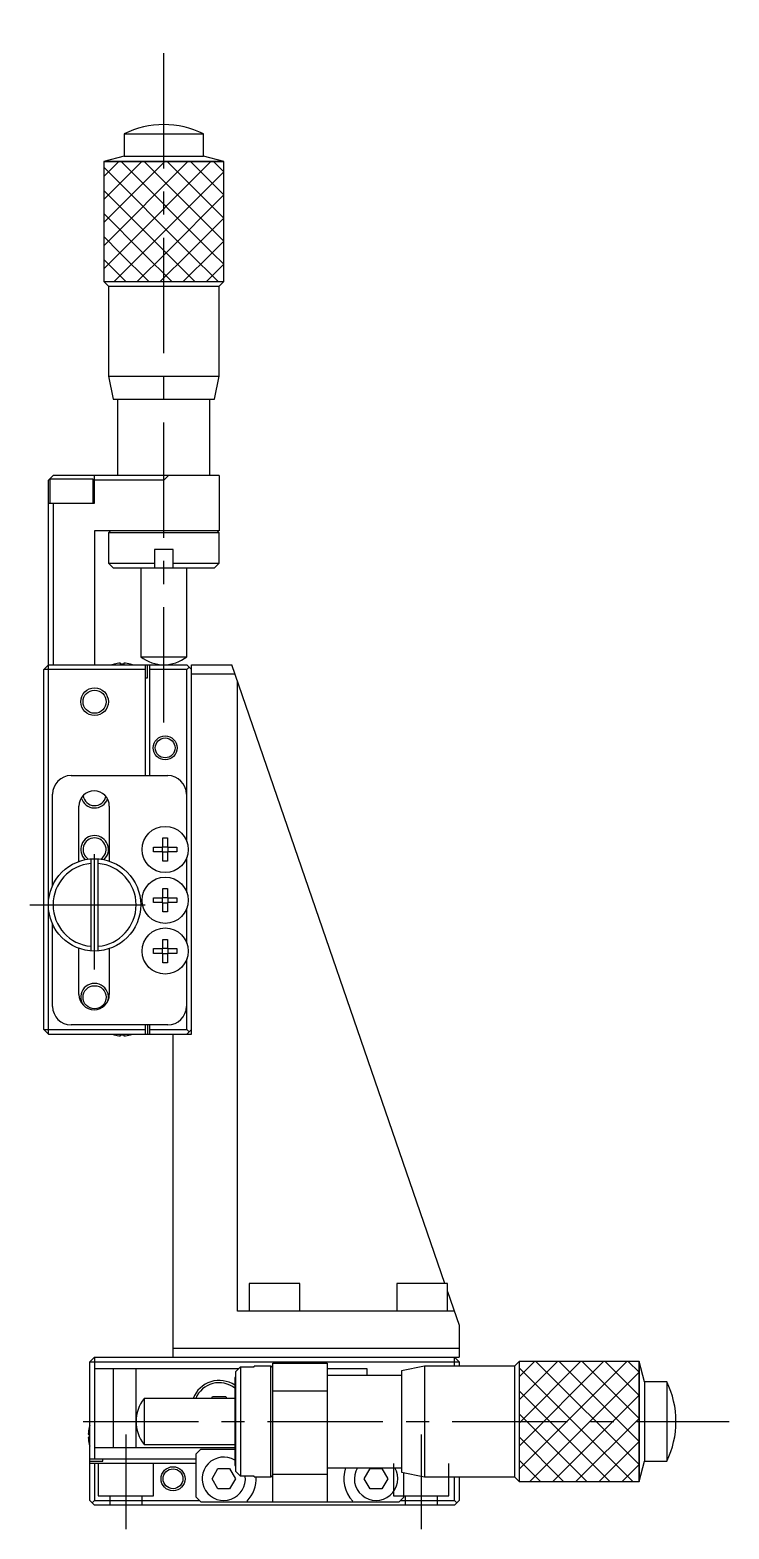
# Model space of a CAD drawing. Extents: x -226 to 399, y 6 to 432.
# Drawn here: x 64.8 to 140.5, y 17.2 to 179.6 of the extents above; entities that cross this region are included whole.
import ezdxf

# ---------------------------------------------------------------- set-up
doc = ezdxf.new("R2010")
doc.units = 0
doc.header["$LTSCALE"] = 10
doc.linetypes.add('CENTER', pattern=[2, 1.25, -0.25, 0.25, -0.25])
doc.linetypes.add('DASHED', pattern=[3.5, 2, -1.5])
doc.layers.get('0').update_dxf_attribs({"linetype": 'CONTINUOUS'})
doc.layers.add('CENTER', color=1, linetype='CENTER')

msp = doc.modelspace()

# ---------------------------------------------------------------- linework, layer by layer
at = {"color": 7, "linetype": 'CONTINUOUS'}
for p, q in [((74.951135, 168.308736), (83.551135, 168.308736)), ((74.951135, 168.308736), (74.951135, 165.898225)), ((83.551135, 165.898225), (83.551135, 168.308736)), ((74.951135, 165.898225), (72.751136, 165.308737)), ((74.951135, 165.898225), (83.551135, 165.898225)), ((85.751134, 165.308737), (83.551135, 165.898225)), ((72.751136, 165.308737), (85.751134, 165.308737)), ((72.751136, 165.308737), (72.751136, 152.308736)), ((72.751136, 165.308737), (72.751136, 152.308736)), ((85.751134, 165.308737), (72.751136, 165.308737)), ((85.751134, 152.308736), (85.751134, 165.308737)), ((85.751134, 152.308736), (85.751134, 165.308737)), ((72.751136, 152.308736), (85.751134, 152.308736)), ((72.751136, 152.308736), (73.251139, 151.808734)), ((72.751136, 152.308736), (85.751134, 152.308736)), ((73.251139, 151.808734), (85.251131, 151.808734)), ((73.251139, 151.808734), (73.251139, 142.058729)), ((85.251131, 151.808734), (85.751134, 152.308736)), ((85.251131, 142.058729), (85.251131, 151.808734)), ((73.251139, 142.058729), (85.251131, 142.058729)), ((73.251139, 142.058729), (73.751138, 139.55873)), ((84.751132, 139.55873), (85.251131, 142.058729)), ((73.751138, 139.55873), (84.751132, 139.55873)), ((74.251135, 139.55873), (74.251135, 131.30873)), ((84.251135, 131.30873), (84.251135, 139.55873)), ((67.251135, 131.30873), (66.751135, 130.80873)), ((66.751135, 70.80873), (66.751135, 130.80873)), ((66.901135, 130.90873), (66.901135, 128.30873)), ((71.601135, 130.90873), (66.901135, 130.90873)), ((85.251135, 131.30873), (67.251135, 131.30873)), ((71.601135, 128.30873), (71.601135, 130.90873)), ((71.751135, 128.30873), (71.751135, 131.30873)), ((79.251135, 130.80873), (71.751135, 130.80873)), ((79.251133, 125.30873), (79.251135, 130.80873)), ((79.751135, 131.30873), (79.251135, 130.80873)), ((85.251135, 131.30873), (85.251135, 125.30873)), ((66.751135, 128.30873), (71.751135, 128.30873)), ((67.251135, 128.30873), (67.251135, 110.80873)), ((71.751135, 125.30873), (71.751135, 110.80873)), ((85.251135, 125.30873), (71.751135, 125.30873)), ((73.451135, 125.30873), (73.251135, 125.10873)), ((85.251135, 125.10873), (73.251135, 125.10873)), ((73.251135, 125.10873), (73.251135, 121.80873)), ((85.251135, 125.10873), (85.051135, 125.30873)), ((85.251135, 121.80873), (85.251135, 125.10873)), ((73.251135, 121.80873), (78.251135, 121.80873)), ((73.251135, 121.80873), (73.751135, 121.30873)), ((80.251135, 123.30873), (78.251135, 123.30873)), ((78.251135, 123.30873), (78.251135, 121.30873)), ((80.251135, 121.30873), (80.251135, 123.30873)), ((80.251135, 121.80873), (85.251135, 121.80873)), ((84.751135, 121.30873), (85.251135, 121.80873)), ((73.751135, 121.30873), (84.751135, 121.30873)), ((76.751139, 121.30873), (76.751139, 111.686239)), ((81.751131, 111.686239), (81.751131, 121.30873)), ((66.251135, 110.30873), (66.751135, 110.80873)), ((66.751135, 110.80873), (81.751135, 110.80873)), ((73.864773, 110.878252), (73.862519, 110.882875)), ((74.571135, 110.878252), (74.571135, 110.998589)), ((74.931135, 110.878252), (74.571135, 110.878252)), ((74.931135, 110.998589), (74.931135, 110.878252)), ((75.639751, 110.882875), (75.637496, 110.878252)), ((76.751139, 111.686239), (81.751131, 111.686239)), ((77.251135, 110.80873), (77.251135, 98.80873)), ((77.501135, 109.40873), (77.501135, 110.80873)), ((77.751135, 98.80873), (77.751135, 110.80873)), ((81.751135, 110.80873), (82.251135, 110.30873)), ((82.001135, 110.55873), (81.751135, 110.30873)), ((82.251135, 110.80873), (86.63171, 110.80873)), ((82.251135, 70.80873), (82.251135, 110.80873)), ((109.70166, 43.80873), (86.631711, 110.80873)), ((66.251135, 71.30873), (66.251135, 110.30873)), ((77.251135, 110.30873), (66.251135, 110.30873)), ((77.251135, 109.40873), (77.501135, 109.40873)), ((81.751135, 110.30873), (77.751135, 110.30873)), ((81.751135, 91.661667), (81.751135, 110.30873)), ((86.976038, 109.80873), (82.251135, 109.80873)), ((87.251135, 40.80873), (87.251135, 109.009792)), ((69.201135, 98.80873), (79.701135, 98.80873)), ((67.201135, 86.881772), (67.201135, 96.80873)), ((81.701135, 96.80873), (81.701135, 91.788526)), ((70.051135, 89.510858), (70.051135, 95.50873)), ((73.351135, 95.50873), (73.351135, 89.545818)), ((78.142545, 91.06873), (79.141135, 91.06873)), ((78.142545, 90.54873), (78.142545, 91.06873)), ((79.09976, 90.54873), (79.09976, 91.06873)), ((79.141135, 92.06732), (79.661135, 92.06732)), ((79.141135, 91.06873), (79.141135, 92.06732)), ((79.141135, 91.110105), (79.661135, 91.110105)), ((79.661135, 92.06732), (79.661135, 91.06873)), ((79.661135, 91.06873), (80.659724, 91.06873)), ((79.70251, 91.06873), (79.70251, 90.54873)), ((80.659724, 91.06873), (80.659724, 90.54873)), ((71.351135, 89.792705), (71.351135, 79.824756)), ((72.151135, 79.824756), (72.151135, 89.792705)), ((79.141135, 90.54873), (78.142545, 90.54873)), ((79.141135, 89.550141), (79.141135, 90.54873)), ((79.661135, 90.507356), (79.141135, 90.507356)), ((79.661135, 89.550141), (79.141135, 89.550141)), ((79.661135, 90.54873), (79.661135, 89.550141)), ((80.659724, 90.54873), (79.661135, 90.54873)), ((81.701135, 89.828935), (81.701135, 86.288526)), ((81.751135, 86.161667), (81.751135, 89.955794)), ((79.141135, 86.56732), (79.661135, 86.56732)), ((79.141135, 85.56873), (79.141135, 86.56732)), ((79.661135, 86.56732), (79.661135, 85.56873)), ((78.142545, 85.56873), (79.141135, 85.56873)), ((78.142545, 85.04873), (78.142545, 85.56873)), ((79.141135, 85.04873), (78.142545, 85.04873)), ((79.09976, 85.04873), (79.09976, 85.56873)), ((79.141135, 85.610105), (79.661135, 85.610105)), ((79.141135, 84.050141), (79.141135, 85.04873)), ((79.661135, 85.007356), (79.141135, 85.007356)), ((79.661135, 85.56873), (80.659724, 85.56873)), ((79.661135, 85.04873), (79.661135, 84.050141)), ((80.659724, 85.04873), (79.661135, 85.04873)), ((79.70251, 85.56873), (79.70251, 85.04873)), ((80.659724, 85.56873), (80.659724, 85.04873)), ((81.751135, 80.661667), (81.751135, 84.455794)), ((79.661135, 84.050141), (79.141135, 84.050141)), ((81.701135, 84.328935), (81.701135, 80.788526)), ((67.201135, 73.80873), (67.201135, 82.735689)), ((70.051135, 75.10873), (70.051135, 80.106603)), ((73.351135, 80.071643), (73.351135, 75.10873)), ((78.142545, 80.06873), (79.141135, 80.06873)), ((78.142545, 79.54873), (78.142545, 80.06873)), ((79.141135, 79.54873), (78.142545, 79.54873)), ((79.09976, 79.54873), (79.09976, 80.06873)), ((79.141135, 81.06732), (79.661135, 81.06732)), ((79.141135, 80.06873), (79.141135, 81.06732)), ((79.141135, 80.110105), (79.661135, 80.110105)), ((79.141135, 78.550141), (79.141135, 79.54873)), ((79.661135, 81.06732), (79.661135, 80.06873)), ((79.661135, 80.06873), (80.659724, 80.06873)), ((79.661135, 79.54873), (79.661135, 78.550141)), ((80.659724, 79.54873), (79.661135, 79.54873)), ((79.70251, 80.06873), (79.70251, 79.54873)), ((80.659724, 80.06873), (80.659724, 79.54873)), ((79.661135, 79.507356), (79.141135, 79.507356)), ((79.661135, 78.550141), (79.141135, 78.550141)), ((81.701135, 78.828935), (81.701135, 73.80873)), ((81.751135, 71.30873), (81.751135, 78.955794)), ((79.701135, 71.80873), (69.201135, 71.80873)), ((77.251135, 71.80873), (77.251135, 70.80873)), ((77.501135, 71.80873), (77.501135, 70.80873)), ((77.751135, 70.80873), (77.751135, 71.80873)), ((66.751135, 70.80873), (66.251135, 71.30873)), ((66.251135, 71.30873), (77.251135, 71.30873)), ((66.751135, 70.80873), (82.251135, 70.80873)), ((73.862519, 70.734586), (73.864773, 70.739209)), ((74.571135, 70.739209), (74.931135, 70.739209)), ((74.571135, 70.618872), (74.571135, 70.739209)), ((74.931135, 70.739209), (74.931135, 70.618872)), ((75.637496, 70.739209), (75.639751, 70.734586)), ((77.751135, 71.30873), (81.751135, 71.30873)), ((80.251135, 35.80873), (80.251135, 70.80873)), ((81.751135, 71.30873), (82.001135, 71.05873)), ((81.751135, 70.80873), (82.251135, 71.30873)), ((88.501135, 43.80873), (88.501135, 40.80873)), ((94.001135, 43.80873), (88.501135, 43.80873)), ((94.001135, 40.80873), (94.001135, 43.80873)), ((104.501135, 43.80873), (104.501135, 40.80873)), ((110.001135, 43.80873), (104.501135, 43.80873)), ((110.001135, 40.80873), (110.001135, 43.80873)), ((110.001135, 42.938994), (111.251134, 39.30873)), ((110.734643, 40.80873), (87.251135, 40.80873)), ((111.251135, 39.30873), (111.251135, 35.80873)), ((71.751135, 35.80873), (71.251135, 35.30873)), ((71.751135, 35.80873), (111.251135, 35.80873)), ((71.751135, 35.80873), (71.751135, 24.80873)), ((80.251135, 36.80873), (111.251135, 36.80873)), ((111.251135, 35.30873), (110.751135, 35.80873)), ((110.751135, 34.858726), (110.751135, 35.80873)), ((71.251135, 20.30873), (71.251135, 35.30873)), ((71.251135, 35.30873), (111.251135, 35.30873)), ((71.751135, 34.60873), (87.387591, 34.60873)), ((73.751135, 34.60873), (73.751135, 26.00873)), ((76.251135, 26.00873), (76.251135, 34.60873)), ((87.051135, 34.267057), (87.551135, 34.77481)), ((87.051135, 23.450404), (87.051135, 34.267057)), ((87.551135, 34.77481), (87.551135, 22.942651)), ((87.551135, 34.77481), (89.051135, 34.77481)), ((89.051135, 34.77481), (89.051135, 34.85873)), ((90.851135, 34.85873), (89.051135, 34.85873)), ((90.851135, 22.85873), (90.851135, 34.85873)), ((91.051135, 34.65873), (90.851135, 34.85873)), ((91.051135, 35.15873), (96.951135, 35.15873)), ((91.051135, 20.15873), (91.051135, 35.15873)), ((96.951135, 35.15873), (96.951135, 20.15873)), ((96.951135, 34.60873), (101.251135, 34.60873)), ((101.251135, 34.60873), (101.251135, 33.85873)), ((107.501134, 34.858726), (105.001135, 34.358727)), ((105.001135, 34.358727), (105.001135, 23.358733)), ((107.501134, 34.858726), (107.501134, 22.858734)), ((117.251139, 34.858726), (107.501134, 34.858726)), ((111.251135, 35.30873), (111.251135, 34.858726)), ((117.751141, 35.358729), (117.251139, 34.858726)), ((117.251139, 34.858726), (117.251139, 22.858734)), ((117.751141, 35.358729), (117.751141, 22.358731)), ((130.751142, 35.358729), (117.751141, 35.358729)), ((130.751142, 35.358729), (117.751141, 35.358729)), ((117.751141, 35.358729), (117.751141, 22.358731)), ((130.751142, 35.358729), (130.751142, 22.358731)), ((131.34063, 33.15873), (130.751142, 35.358729)), ((130.751142, 22.358731), (130.751142, 35.358729)), ((86.951135, 33.60873), (86.951135, 24.10873)), ((87.051135, 33.60873), (86.951135, 33.60873)), ((105.001135, 33.85873), (96.951135, 33.85873)), ((131.34063, 33.15873), (131.34063, 24.55873)), ((133.751141, 33.15873), (131.34063, 33.15873)), ((133.751141, 33.15873), (133.751141, 24.55873)), ((77.128644, 31.358726), (77.128644, 26.358734)), ((86.951135, 31.358726), (77.128644, 31.358726)), ((84.413975, 31.358726), (84.529447, 31.55873)), ((84.529447, 31.55873), (85.972823, 31.55873)), ((85.972823, 31.55873), (86.088295, 31.358726)), ((96.951135, 32.15873), (91.051135, 32.15873)), ((71.176991, 28.197346), (71.181613, 28.195092)), ((71.061276, 27.48873), (71.181613, 27.48873)), ((71.181613, 27.12873), (71.061276, 27.12873)), ((71.181613, 26.422369), (71.176991, 26.420115)), ((71.181613, 27.48873), (71.181613, 27.12873)), ((86.951135, 26.00873), (71.751135, 26.00873)), ((77.128644, 26.358734), (86.951135, 26.358734)), ((71.251135, 24.80873), (82.751135, 24.80873)), ((71.251135, 24.55873), (72.651135, 24.55873)), ((72.651135, 24.55873), (72.651135, 24.80873)), ((83.251135, 25.85873), (82.751135, 25.35873)), ((82.751135, 20.65873), (82.751135, 25.35873)), ((83.251135, 25.85873), (86.951135, 25.85873)), ((130.751142, 22.358731), (131.34063, 24.55873)), ((131.34063, 24.55873), (133.751141, 24.55873)), ((82.751135, 24.30873), (71.251135, 24.30873)), ((71.751135, 24.30873), (71.751135, 20.30873)), ((84.480964, 22.65873), (85.116049, 23.75873)), ((85.116049, 23.75873), (86.38622, 23.75873)), ((86.38622, 23.75873), (87.021305, 22.65873)), ((86.951135, 24.10873), (87.051135, 24.10873)), ((87.551135, 22.942651), (87.051135, 23.450404)), ((89.051135, 22.942651), (87.551135, 22.942651)), ((89.051135, 22.85873), (89.051135, 22.942651)), ((89.051135, 22.85873), (90.851135, 22.85873)), ((90.851135, 22.85873), (91.051135, 23.05873)), ((91.051135, 23.15873), (96.951135, 23.15873)), ((96.951135, 23.85873), (105.001135, 23.85873)), ((100.980964, 22.65873), (101.616049, 23.75873)), ((101.616049, 23.75873), (102.88622, 23.75873)), ((102.88622, 23.75873), (103.521305, 22.65873)), ((105.001135, 23.358733), (107.501134, 22.858734)), ((105.251135, 20.65873), (105.251135, 23.308734)), ((107.501134, 22.858734), (117.251139, 22.858734)), ((110.751135, 20.30873), (110.751135, 22.858734)), ((111.251135, 22.858734), (111.251135, 20.30873)), ((117.251139, 22.858734), (117.751141, 22.358731)), ((85.116049, 21.55873), (84.480964, 22.65873)), ((86.38622, 21.55873), (85.116049, 21.55873)), ((87.021305, 22.65873), (86.38622, 21.55873)), ((101.616049, 21.55873), (100.980964, 22.65873)), ((102.88622, 21.55873), (101.616049, 21.55873)), ((103.521305, 22.65873), (102.88622, 21.55873)), ((117.751141, 22.358731), (130.751142, 22.358731)), ((117.751141, 22.358731), (130.751142, 22.358731)), ((71.751135, 19.80873), (71.251135, 20.30873)), ((71.751135, 20.30873), (71.501135, 20.05873)), ((71.751135, 20.30873), (83.101135, 20.30873)), ((110.751135, 19.80873), (71.751135, 19.80873)), ((82.751135, 20.65873), (83.251135, 20.15873)), ((83.251135, 20.15873), (104.751135, 20.15873)), ((88.26929, 20.227909), (88.298663, 20.15873)), ((99.703607, 20.15873), (99.732979, 20.227909)), ((104.751135, 20.15873), (105.251135, 20.65873)), ((104.901135, 20.30873), (110.751135, 20.30873)), ((111.001135, 20.05873), (110.751135, 20.30873)), ((110.751135, 19.80873), (111.251135, 20.30873))]:
    msp.add_line(p, q, dxfattribs=at)
at = {"color": 3, "linetype": 'CONTINUOUS'}
for p, q in [((72.751136, 163.69354), (74.366333, 165.308737)), ((72.751136, 161.19354), (76.866333, 165.308737)), ((72.751136, 158.69354), (79.366333, 165.308737)), ((72.751136, 156.19354), (81.866333, 165.308737)), ((72.751136, 164.688992), (81.998862, 155.441266)), ((74.498862, 155.441266), (84.366333, 165.308737)), ((74.63139, 165.308737), (84.498862, 155.441266)), ((76.998862, 155.441266), (85.751134, 164.193538)), ((77.13139, 165.308737), (85.751134, 156.688994)), ((79.63139, 165.308737), (85.751134, 159.188994)), ((82.13139, 165.308737), (85.751134, 161.688994)), ((84.63139, 165.308737), (85.751134, 164.188994)), ((72.751136, 162.188992), (79.498862, 155.441266)), ((79.498862, 155.441266), (85.751134, 161.693538)), ((72.751136, 159.688992), (76.998862, 155.441266)), ((81.998862, 155.441266), (85.751134, 159.193538)), ((72.751136, 157.188992), (74.498862, 155.441266)), ((84.498862, 155.441266), (85.751134, 156.693538)), ((72.751136, 153.69354), (74.498862, 155.441266)), ((72.751136, 154.688992), (75.131391, 152.308736)), ((73.866332, 152.308736), (76.998862, 155.441266)), ((74.498862, 155.441266), (77.631391, 152.308736)), ((76.366332, 152.308736), (79.498862, 155.441266)), ((76.998862, 155.441266), (80.131391, 152.308736)), ((78.866332, 152.308736), (81.998862, 155.441266)), ((79.498862, 155.441266), (82.631391, 152.308736)), ((81.366332, 152.308736), (84.498862, 155.441266)), ((81.998862, 155.441266), (85.131391, 152.308736)), ((84.498862, 155.441266), (85.751134, 154.188994)), ((83.866332, 152.308736), (85.751134, 154.193538)), ((72.993029, 90.666605), (73.001135, 90.80873)), ((117.751141, 33.693545), (119.416325, 35.358729)), ((117.751141, 31.193545), (121.916325, 35.358729)), ((117.751141, 28.693545), (124.416325, 35.358729)), ((117.751141, 26.193545), (126.916325, 35.358729)), ((117.751141, 23.693545), (129.416325, 35.358729)), ((117.751141, 34.688987), (130.081396, 22.358731)), ((118.916327, 22.358731), (130.751142, 34.193546)), ((119.581398, 35.358729), (130.751142, 24.188986)), ((122.081398, 35.358729), (130.751142, 26.688986)), ((124.581398, 35.358729), (130.751142, 29.188986)), ((127.081398, 35.358729), (130.751142, 31.688986)), ((129.581398, 35.358729), (130.751142, 34.188986)), ((117.751141, 32.188987), (127.581396, 22.358731)), ((121.416327, 22.358731), (130.751142, 31.693546)), ((117.751141, 29.688987), (125.081396, 22.358731)), ((123.916327, 22.358731), (130.751142, 29.193546)), ((117.751141, 27.188987), (122.581396, 22.358731)), ((126.416327, 22.358731), (130.751142, 26.693546)), ((117.751141, 24.688987), (120.081396, 22.358731)), ((128.916327, 22.358731), (130.751142, 24.193546))]:
    msp.add_line(p, q, dxfattribs=at)
at = {"color": 3, "linetype": 'DASHED'}
for p, q in [((72.151135, 24.30873), (72.151135, 20.80873)), ((78.151135, 20.80873), (78.151135, 24.30873)), ((104.151135, 24.30873), (104.151135, 20.80873)), ((110.151135, 20.80873), (110.151135, 24.30873)), ((72.151135, 20.80873), (78.151135, 20.80873)), ((73.401135, 20.80873), (73.401135, 19.80873)), ((76.901135, 19.80873), (76.901135, 20.80873)), ((104.151135, 20.80873), (110.151135, 20.80873)), ((105.401135, 20.80873), (105.401135, 19.80873)), ((108.901135, 19.80873), (108.901135, 20.80873))]:
    msp.add_line(p, q, dxfattribs=at)
at = {"color": 3, "linetype": 'CONTINUOUS'}
for centre, radius in [((71.751135, 106.80873), 1.5), ((79.401135, 101.80873), 1.3), ((80.251135, 22.65873), 1.3)]:
    msp.add_circle(centre, radius, dxfattribs=at)
at = {"color": 7, "linetype": 'CONTINUOUS'}
for centre, radius in [((71.751135, 106.80873), 1.25), ((79.401135, 101.80873), 1.075), ((79.401135, 90.80873), 2.5), ((71.751135, 84.80873), 5), ((79.401135, 85.30873), 2.5), ((79.401135, 79.80873), 2.5), ((71.751135, 74.80873), 1.25), ((80.251135, 22.65873), 1.075)]:
    msp.add_circle(centre, radius, dxfattribs=at)
for centre, radius, start, end in [((79.251135, 159.563736), 9.745001, 63.816209, 116.183791), ((74.751135, 107.80873), 3.2, 106.122533, 110.364135), ((74.751135, 107.80873), 3.194933, 93.229709, 106.106712), ((74.751135, 107.80873), 3.194933, 73.893288, 86.770291), ((74.751135, 107.80873), 3.2, 69.635865, 73.877467), ((79.251135, 114.808735), 3.999997, 231.317811, 308.682189), ((69.201135, 96.80873), 2, 90, 180), ((79.701135, 96.80873), 2, 0, 90), ((71.701135, 95.50873), 1.65, 0, 180), ((71.751135, 96.80873), 1.25, 187.220583, 348.374221), ((71.751135, 90.80873), 1.25, 303.12294, 236.87706), ((71.751135, 84.80873), 4.5, 95.099689, 264.900311), ((71.751135, 84.80873), 4.5, 275.099689, 84.900311), ((71.701135, 75.10873), 1.65, 180, 0), ((69.201135, 73.80873), 2, 180, 270), ((79.701135, 73.80873), 2, 270, 0), ((74.751135, 73.80873), 3.2, 249.635865, 253.877467), ((74.751135, 73.80873), 3.194933, 253.893288, 266.770291), ((74.751135, 73.80873), 3.194933, 273.229709, 286.106712), ((74.751135, 73.80873), 3.2, 286.122533, 290.364135), ((85.251135, 30.30873), 3, 55.481892, 159.512766), ((85.251135, 30.30873), 2.75, 51.816518, 157.55374), ((125.00614, 28.85873), 9.745001, 333.816209, 26.183791), ((80.251139, 28.85873), 3.999997, 141.317811, 218.682189), ((74.251135, 27.30873), 3.194933, 163.893288, 176.770291), ((74.251135, 27.30873), 3.2, 159.635865, 163.877467), ((74.251135, 27.30873), 3.194933, 183.229709, 196.106712), ((74.251135, 27.30873), 3.2, 196.122533, 200.364135), ((85.751135, 22.65873), 2.35, 59.293644, 6.939263), ((85.751135, 22.65873), 3.5, 316.010986, 3.275829), ((102.251135, 22.65873), 3.5, 160.314945, 223.989014), ((102.251135, 22.65873), 2.35, 149.293644, 30.706356)]:
    msp.add_arc(centre, radius, start, end, dxfattribs=at)
at = {"color": 3, "linetype": 'CONTINUOUS'}
for centre, start, end in [((71.751135, 96.80873), 196.012751, 340.33807), ((71.751135, 90.80873), 311.810315, 227.401187), ((71.751135, 74.80873), 345.045175, 214.074715)]:
    msp.add_arc(centre, 1.5, start, end, dxfattribs=at)
at = {"layer": 'CENTER', "color": 1, "linetype": 'CENTER'}
for p, q in [((79.251135, 104.558734), (79.251135, 179.558734)), ((71.751135, 77.80873), (71.751135, 91.80873)), ((64.751135, 84.80873), (78.751135, 84.80873)), ((70.501138, 28.85873), (140.501138, 28.85873)), ((75.151135, 27.453759), (75.151135, 17.214944)), ((107.151135, 27.453759), (107.151135, 17.214944))]:
    msp.add_line(p, q, dxfattribs=at)

doc.saveas('drawing.dxf')
